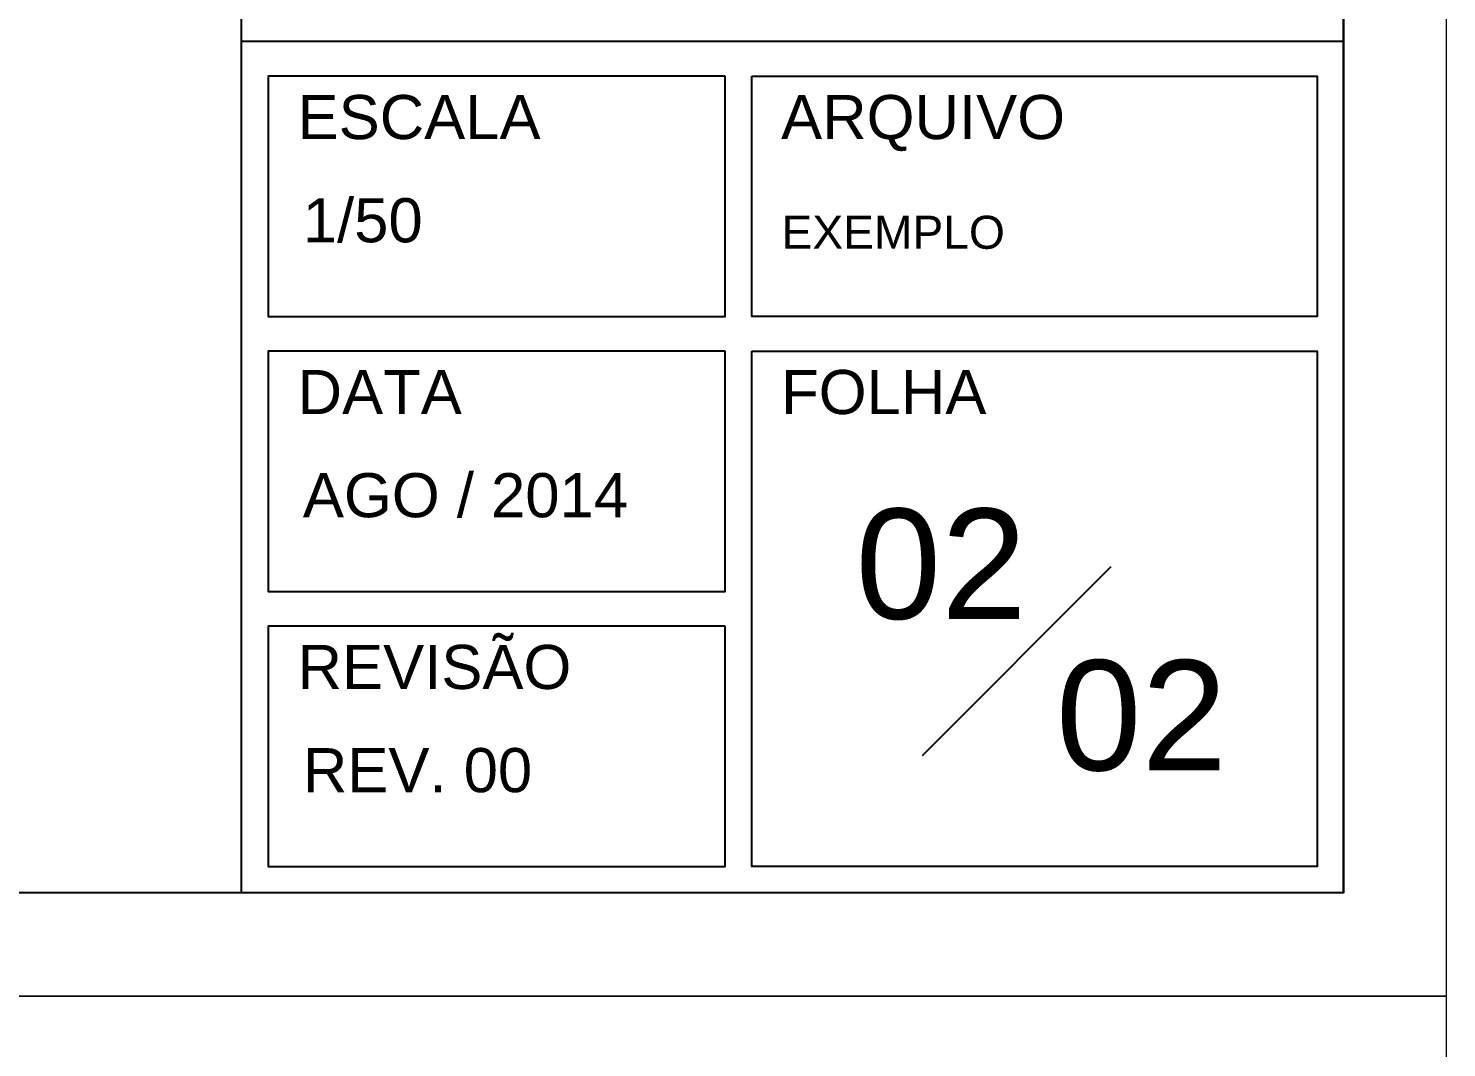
# Model space of a CAD drawing. Extents: x 126968 to 132038, y -1805 to 3860.
# Drawn here: x 130380.8 to 130552.7, y -236.5 to -112.9 of the extents above; entities that cross this region are included whole.
import ezdxf

# ---------------------------------------------------------------- set-up
doc = ezdxf.new("R2010")
doc.units = 0
doc.header["$MEASUREMENT"] = 0
for name, color, linetype in [('ARQ-CARIMBO', 1, 'CONTINUOUS'), ('PENA01', 1, 'CONTINUOUS'), ('PENA02', 2, 'CONTINUOUS'), ('PENA03', 3, 'CONTINUOUS'), ('PENA04', 4, 'CONTINUOUS'), ('Pena05', 5, 'CONTINUOUS')]:
    doc.layers.add(name, color=color, linetype=linetype)
doc.layers.add('PENA 03', color=3, linetype='CONTINUOUS', lineweight=15)
doc.layers.add('PENA 05', color=5, linetype='CONTINUOUS', lineweight=25)
doc.styles.add('Arial', font='arial.ttf', dxfattribs={"height": 0.3125})

msp = doc.modelspace()

# ---------------------------------------------------------------- linework, layer by layer
at = {"layer": 'PENA 03'}
for points in [[(129810.243, -230.203), (130552.743, -230.203), (130552.743, 294.797), (129810.243, 294.797)], [(129810.243, -755.203), (130552.743, -755.203), (130552.743, -230.203), (129810.243, -230.203)]]:
    msp.add_lwpolyline(points, close=True, dxfattribs=at)
at = {"layer": 'PENA 05'}
for p, q in [((130406.649, 279.079), (130406.649, -217.703)), ((130540.243, -217.703), (130540.243, 279.079))]:
    msp.add_line(p, q, dxfattribs=at)
msp.add_lwpolyline([(129852.743, 282.297), (130540.243, 282.297), (130540.243, -217.703), (129852.743, -217.703)], close=True, dxfattribs=at)
at = {"layer": 'PENA01'}
for points in [[(130465.286, -118.741), (130409.921, -118.741), (130409.921, -147.862), (130465.286, -147.862)], [(130468.525, -118.741), (130537.037, -118.741), (130537.037, -147.862), (130468.525, -147.862)], [(130465.286, -152.058), (130409.921, -152.058), (130409.921, -181.179), (130465.286, -181.179)], [(130468.525, -152.058), (130537.037, -152.058), (130537.037, -214.496), (130468.525, -214.496)], [(130465.286, -185.375), (130409.921, -185.375), (130409.921, -214.496), (130465.286, -214.496)]]:
    msp.add_lwpolyline(points, close=True, dxfattribs=at)
at = {"layer": 'PENA03', "color": 3}
msp.add_line((130489.195, -201.062), (130512.098, -178.159), dxfattribs=at)
at = {"layer": 'Pena05', "color": 5}
msp.add_line((130540.243, -114.545), (130406.649, -114.545), dxfattribs=at)

# ---------------------------------------------------------------- texts
at = {"layer": 'ARQ-CARIMBO', "insert": (130472.13, -135.645), "char_height": 4.00781, "width": 288.55301, "attachment_point": 1, "style": 'Arial'}
msp.add_mtext('{\\fArial|b0|i0|c0|p34;EXEMPLO}', dxfattribs=at)
at = {"layer": 'PENA02', "color": 2, "style": 'Arial'}
for s, p in [('ESCALA', (130413.468, -126.361)), ('ARQUIVO', (130472.073, -126.361)), ('DATA', (130413.468, -159.678)), ('FOLHA', (130472.073, -159.678)), ('REVISÃO', (130413.468, -192.995))]:
    msp.add_text(s, height=5.3438, dxfattribs=at).set_placement(p)
at = {"layer": 'PENA03', "color": 3, "style": 'Arial'}
for s, p in [('1/50', (130414.105, -138.865)), ('AGO / 2014', (130414.105, -172.182)), ('REV. 00', (130414.105, -205.499))]:
    msp.add_text(s, height=5.3438, dxfattribs=at).set_placement(p)
at = {"layer": 'PENA04', "color": 4, "style": 'Arial'}
for p in [(130481.089, -184.502), (130505.381, -202.857)]:
    msp.add_text('02', height=13.3594, dxfattribs=at).set_placement(p)

doc.saveas('drawing.dxf')
